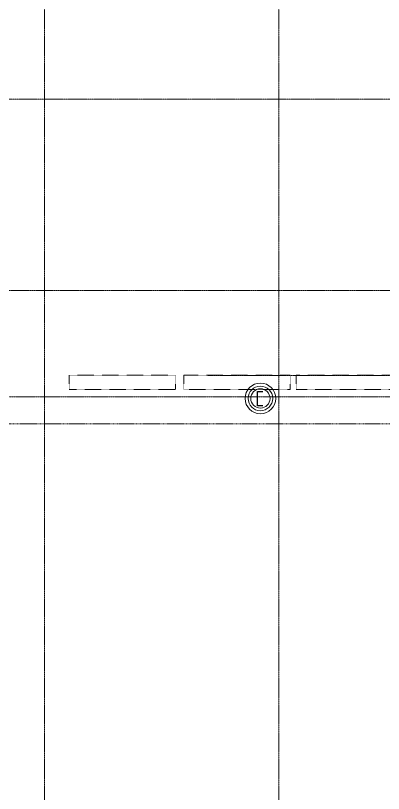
# Model space of a CAD drawing. Header units: millimetres. Extents: x -65509 to 912790, y 446 to 713294.
# Drawn here: x 205489 to 210673, y 358381 to 369356 of the extents above; entities that cross this region are included whole.
import ezdxf

# ---------------------------------------------------------------- set-up
doc = ezdxf.new("R2010")
doc.units = ezdxf.units.MM
for name, pattern in [('CENTER2', [28.575, 19.05, -3.175, 3.175, -3.175]), ('DASHED', [19.05, 12.7, -6.35]), ('HIDDEN2', [4.7625, 3.175, -1.5875])]:
    doc.linetypes.add(name, pattern=pattern)
doc.layers.add('АР_Делит', color=250, linetype='Continuous', lineweight=0, plot=False)
doc.layers.add('АР_Отопительные приборы', color=1, linetype='HIDDEN2', lineweight=0, true_color=0xff0000)
doc.layers.add('КМ_Фахверки', color=250, linetype='Continuous', lineweight=25)
doc.layers.add('РД_Оси_100', color=250, linetype='Continuous', lineweight=0)

# ---------------------------------------------------------------- blocks, each defined once
blk = doc.blocks.new('СОШ_2200_АР_ОСИ_М100_28.05.24')
at = {"layer": 'АР_Делит', "color": 5, "linetype": 'DASHED'}
blk.add_lwpolyline([(114955, 135155), (114955, -355), (93595.036, -355), (93595.036, 13855), (94145, 13855), (94145, 68320), (66055, 68320), (66055, 13857.73), (83455, 13857.73), (83455, -355), (45245, -355), (45245, 13145), (44695, 13145), (44695, 26755), (45245, 26755), (45245, 68320), (20455, 68320), (20455, 26755), (27955, 26755), (27955, 13145), (-355, 13145), (-355, 100855)], dxfattribs=at)
at = {"layer": 'РД_Оси_100', "linetype": 'CENTER2'}
for p, q in [((88500, -6155), (88500, 139938.679)), ((91800, -6155), (91800, 139938.679)), ((-5954.958, 72900), (95715.503, 72900)), ((89599.446, 72900), (119910, 72900)), ((90799.446, 69000), (117755, 69000))]:
    blk.add_line(p, q, dxfattribs=at)
for points in [[(119910, 70200), (-5954.958, 70200)], [(95715.503, 68700), (-5454.958, 68700), (-5954.958, 68850)]]:
    blk.add_lwpolyline(points, dxfattribs=at)
blk = doc.blocks.new('Ф_пеноблок 200')
at = {"layer": 'АР_Делит', "color": 1}
for radius in [216, 173, 136]:
    blk.add_circle((103, -42), radius, dxfattribs=at)
at = {"layer": 'КМ_Фахверки'}
blk.add_lwpolyline([(0, -75), (0, 0), (200, 0), (200, -75)], dxfattribs=at)
blk = doc.blocks.new('Bottom_R_1500')
at = {"layer": 'АР_Отопительные приборы'}
blk.add_lwpolyline([(-750, -100), (750, -100), (750, 100), (-750, 100)], close=True, dxfattribs=at)

msp = doc.modelspace()

# ---------------------------------------------------------------- block references
at = {"layer": 'АР_Отопительные приборы'}
for p in [(206994.779, 364181.734), (208608.099, 364181.734), (210193.413, 364181.734)]:
    msp.add_blockref('Bottom_R_1500', p, dxfattribs=at)
at = {"layer": 'КМ_Фахверки', "rotation": 90}
msp.add_blockref('Ф_пеноблок 200', (208897.16, 363851.224), dxfattribs=at)
at = {"layer": 'РД_Оси_100'}
msp.add_blockref('СОШ_2200_АР_ОСИ_М100_28.05.24', (117397.159, 295276.733), dxfattribs=at)

doc.saveas('drawing.dxf')
